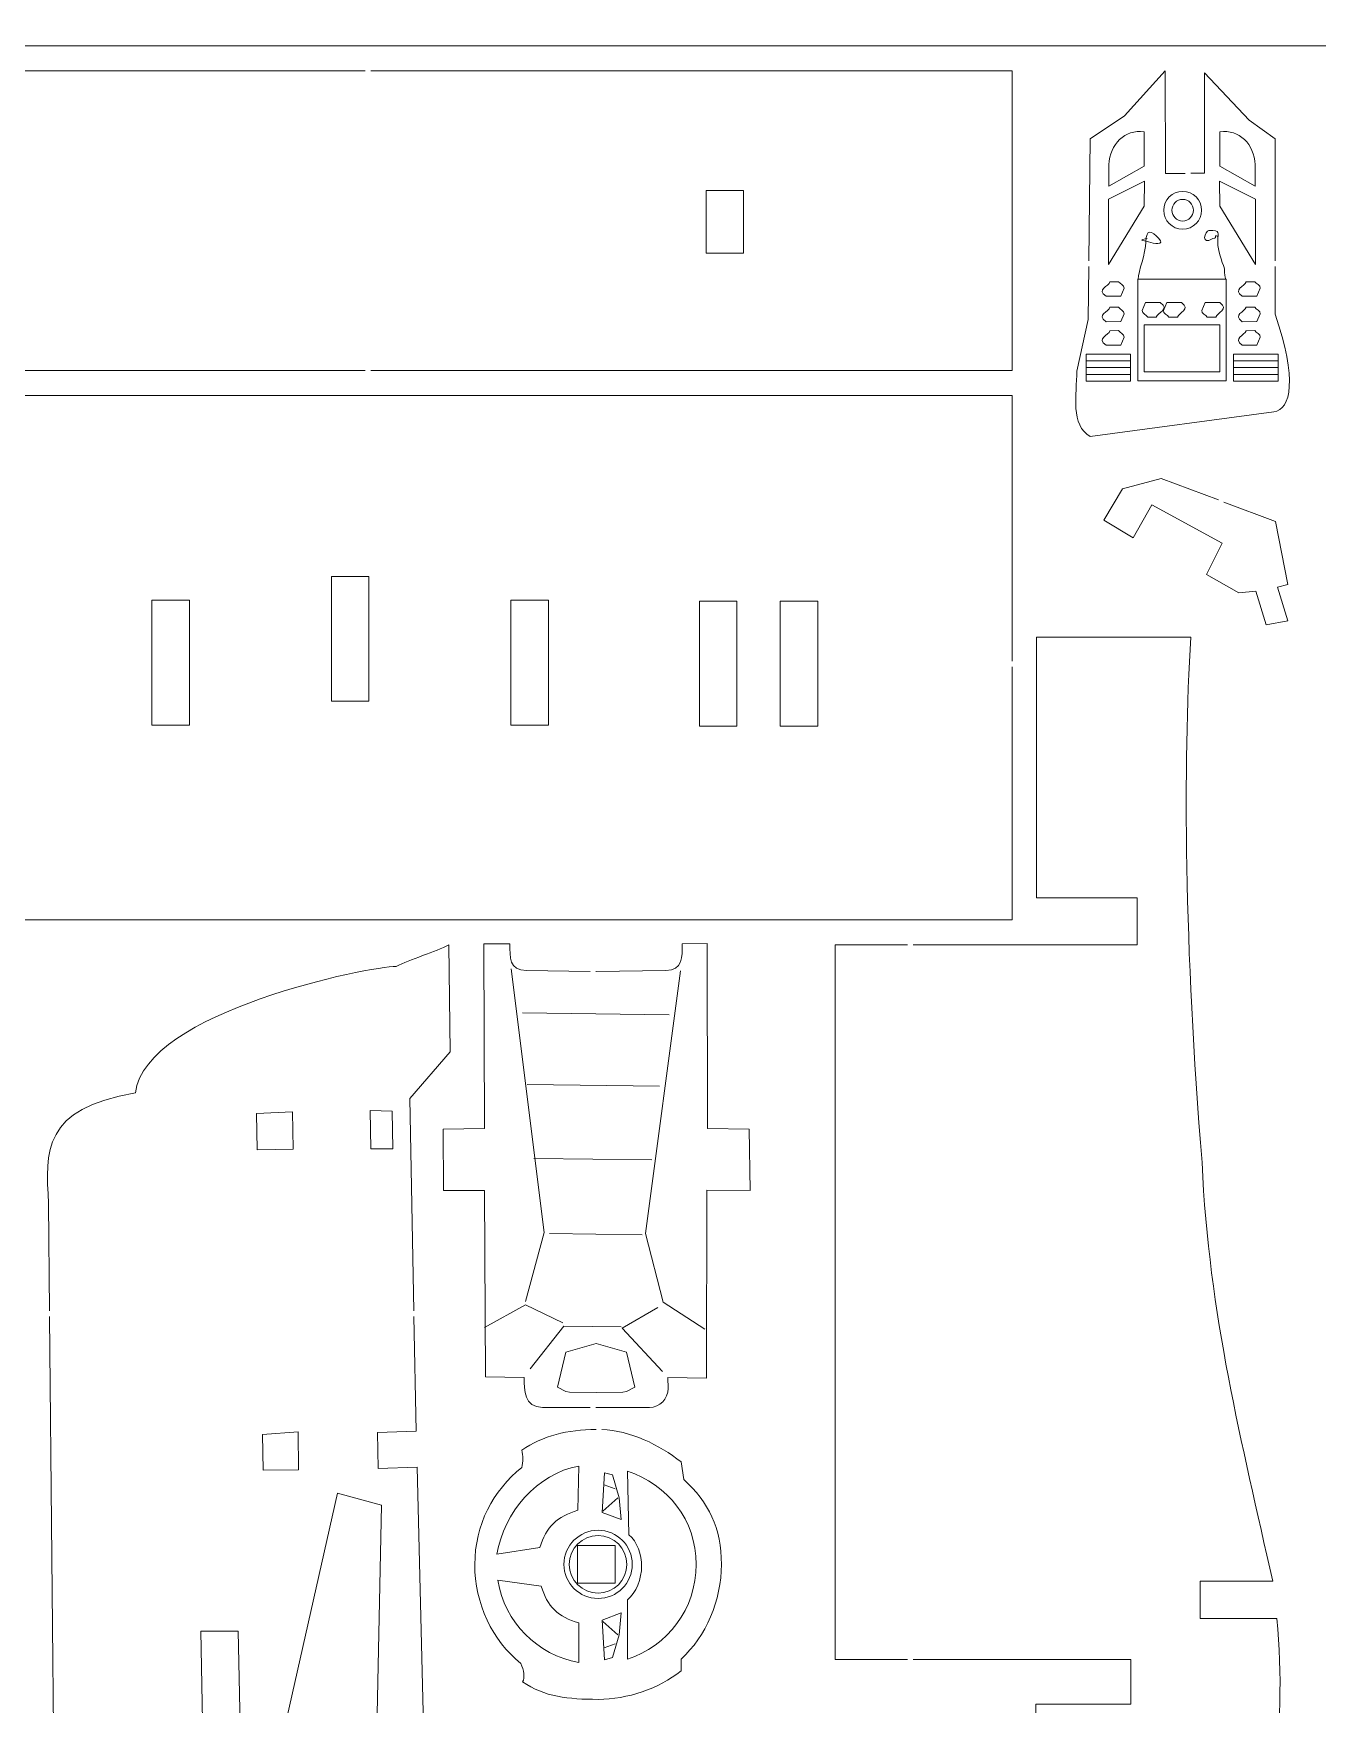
# Model space of a CAD drawing. Header units: centimetres. Extents: x -36.3 to 43.7, y -27.7 to 32.3.
# Drawn here: x 7.82 to 18.1, y -0.95 to 12.43 of the extents above; entities that cross this region are included whole.
import ezdxf

# ---------------------------------------------------------------- set-up
doc = ezdxf.new("R2010")
doc.units = ezdxf.units.CM
doc.header["$MEASUREMENT"] = 0
doc.layers.add('layer 1', color=7, linetype='Continuous')

msp = doc.modelspace()

# ---------------------------------------------------------------- linework, layer by layer
at = {"layer": 'layer 1', "color": 250, "lineweight": 20}
for points in [[(-6.34629, 12.33283), (23.65371, 12.33283), (23.65371, 32.33283), (-6.34629, 32.33283), (-6.34629, 12.33283)], [(-6.34629, -7.66717), (23.65371, -7.66717), (23.65371, 12.33283), (-6.34629, 12.33283), (-6.34629, -7.66717)]]:
    msp.add_lwpolyline(points, close=True, dxfattribs=at)
at = {"layer": 'layer 1', "color": 250, "lineweight": 9}
for points, knots in [([(10.47337, 9.73283), (10.47337, 9.73283), (5.05369, 9.73283), (5.05369, 9.73283), (5.05369, 9.73283), (5.05369, 12.13283), (5.05369, 12.13283), (5.05369, 12.13283), (10.47337, 12.13283), (10.47337, 12.13283)], [0, 0, 0, 0, 0.33333333, 0.33333333, 0.33333333, 0.66666667, 0.66666667, 0.66666667, 1, 1, 1, 1]), ([(10.51837, 12.13283), (10.51837, 12.13283), (15.6537, 12.13283), (15.6537, 12.13283), (15.6537, 12.13283), (15.6537, 9.73283), (15.6537, 9.73283), (15.6537, 9.73283), (10.51837, 9.73283), (10.51837, 9.73283)], [0, 0, 0, 0, 0.33333333, 0.33333333, 0.33333333, 0.66666667, 0.66666667, 0.66666667, 1, 1, 1, 1]), ([(16.2662, 10.61217), (16.2662, 10.61217), (16.27844, 11.58867), (16.27844, 11.58867), (16.27844, 11.58867), (16.55168, 11.77264), (16.55168, 11.77264), (16.55168, 11.77264), (16.87701, 12.13283), (16.87701, 12.13283), (16.87701, 12.13283), (16.88115, 11.31068), (16.88115, 11.31068), (16.88115, 11.31068), (17.0371, 11.31215), (17.0371, 11.31215)], [0, 0, 0, 0, 0.2, 0.2, 0.2, 0.4, 0.4, 0.4, 0.6, 0.6, 0.6, 0.8, 0.8, 0.8, 1, 1, 1, 1]), ([(17.0821, 11.31257), (17.0821, 11.31257), (17.19305, 11.31362), (17.19305, 11.31362), (17.19305, 11.31362), (17.19147, 12.1183), (17.19147, 12.1183), (17.19147, 12.1183), (17.55111, 11.73929), (17.55111, 11.73929), (17.55111, 11.73929), (17.75853, 11.58868), (17.75853, 11.58868), (17.75853, 11.58868), (17.7575, 10.61217), (17.7575, 10.61217)], [0, 0, 0, 0, 0.2, 0.2, 0.2, 0.4, 0.4, 0.4, 0.6, 0.6, 0.6, 0.8, 0.8, 0.8, 1, 1, 1, 1]), ([(16.42774, 11.2088), (16.42774, 11.2088), (16.42774, 11.38098), (16.42774, 11.38098), (16.43445, 11.54841), (16.5547, 11.6654), (16.71002, 11.6454), (16.71002, 11.6454), (16.71002, 11.36864), (16.71002, 11.36864), (16.71002, 11.36864), (16.42774, 11.2088), (16.42774, 11.2088)], [0, 0, 0, 0, 0.25, 0.25, 0.25, 0.5, 0.5, 0.5, 0.75, 0.75, 0.75, 1, 1, 1, 1]), ([(17.59766, 11.2088), (17.59766, 11.2088), (17.59766, 11.38098), (17.59766, 11.38098), (17.59095, 11.54841), (17.4707, 11.6654), (17.31538, 11.6454), (17.31538, 11.6454), (17.31538, 11.36864), (17.31538, 11.36864), (17.31538, 11.36864), (17.59766, 11.2088), (17.59766, 11.2088)], [0, 0, 0, 0, 0.25, 0.25, 0.25, 0.5, 0.5, 0.5, 0.75, 0.75, 0.75, 1, 1, 1, 1]), ([(16.42435, 10.58303), (16.42435, 10.58303), (16.42435, 11.10677), (16.42435, 11.10677), (16.42435, 11.10677), (16.71341, 11.24961), (16.71341, 11.24961), (16.71341, 11.24961), (16.71001, 11.04896), (16.71001, 11.04896), (16.71001, 11.04896), (16.42435, 10.58303), (16.42435, 10.58303)], [0, 0, 0, 0, 0.25, 0.25, 0.25, 0.5, 0.5, 0.5, 0.75, 0.75, 0.75, 1, 1, 1, 1]), ([(17.60105, 10.58303), (17.60105, 10.58303), (17.60105, 11.10677), (17.60105, 11.10677), (17.60105, 11.10677), (17.31199, 11.24961), (17.31199, 11.24961), (17.31199, 11.24961), (17.31539, 11.04896), (17.31539, 11.04896), (17.31539, 11.04896), (17.60105, 10.58303), (17.60105, 10.58303)], [0, 0, 0, 0, 0.25, 0.25, 0.25, 0.5, 0.5, 0.5, 0.75, 0.75, 0.75, 1, 1, 1, 1]), ([(13.20272, 11.17357), (13.20272, 11.17357), (13.50272, 11.17357), (13.50272, 11.17357), (13.50272, 11.17357), (13.50272, 10.67357), (13.50272, 10.67357), (13.50272, 10.67357), (13.20272, 10.67357), (13.20272, 10.67357), (13.20272, 10.67357), (13.20272, 11.17357), (13.20272, 11.17357)], [0, 0, 0, 0, 0.25, 0.25, 0.25, 0.5, 0.5, 0.5, 0.75, 0.75, 0.75, 1, 1, 1, 1]), ([(17.75745, 10.56717), (17.75745, 10.56717), (17.75705, 10.18476), (17.75705, 10.18476), (17.93832, 9.66209), (17.88443, 9.4231), (17.74764, 9.40121), (17.74764, 9.40121), (16.27844, 9.20532), (16.27844, 9.20532), (16.11953, 9.29231), (16.16738, 9.54254), (16.17171, 9.72748), (16.17171, 9.72748), (16.2603, 10.14108), (16.2603, 10.14108), (16.2603, 10.14108), (16.26564, 10.56717), (16.26564, 10.56717)], [0, 0, 0, 0, 0.16666667, 0.16666667, 0.16666667, 0.33333333, 0.33333333, 0.33333333, 0.5, 0.5, 0.5, 0.66666667, 0.66666667, 0.66666667, 0.83333333, 0.83333333, 0.83333333, 1, 1, 1, 1]), ([(16.71002, 9.72259), (16.71002, 9.72259), (16.71002, 10.1001), (16.71002, 10.1001), (16.71002, 10.1001), (17.31539, 10.1001), (17.31539, 10.1001), (17.31539, 10.1001), (17.31539, 9.72259), (17.31539, 9.72259), (17.31539, 9.72259), (16.71002, 9.72259), (16.71002, 9.72259)], [0, 0, 0, 0, 0.25, 0.25, 0.25, 0.5, 0.5, 0.5, 0.75, 0.75, 0.75, 1, 1, 1, 1]), ([(15.6537, 7.4048), (15.6537, 7.4048), (15.6537, 9.53283), (15.6537, 9.53283), (15.6537, 9.53283), (5.05369, 9.53283), (5.05369, 9.53283), (5.05369, 9.53283), (5.05369, 7.4048), (5.05369, 7.4048)], [0, 0, 0, 0, 0.33333333, 0.33333333, 0.33333333, 0.66666667, 0.66666667, 0.66666667, 1, 1, 1, 1]), ([(17.30344, 8.69634), (17.30344, 8.69634), (16.84628, 8.86832), (16.84628, 8.86832), (16.84628, 8.86832), (16.53486, 8.78452), (16.53486, 8.78452), (16.53486, 8.78452), (16.3865, 8.53396), (16.3865, 8.53396), (16.3865, 8.53396), (16.62288, 8.39398), (16.62288, 8.39398), (16.62288, 8.39398), (16.77115, 8.65678), (16.77115, 8.65678), (16.77115, 8.65678), (17.33475, 8.35126), (17.33475, 8.35126), (17.33475, 8.35126), (17.20981, 8.09847), (17.20981, 8.09847), (17.20981, 8.09847), (17.46707, 7.95398), (17.46707, 7.95398), (17.46707, 7.95398), (17.60347, 7.96571), (17.60347, 7.96571), (17.60347, 7.96571), (17.6854, 7.69636), (17.6854, 7.69636), (17.6854, 7.69636), (17.85974, 7.72735), (17.85974, 7.72735), (17.85974, 7.72735), (17.77772, 7.99938), (17.77772, 7.99938), (17.77772, 7.99938), (17.85877, 8.02058), (17.85877, 8.02058), (17.85877, 8.02058), (17.76059, 8.52436), (17.76059, 8.52436), (17.76059, 8.52436), (17.34844, 8.67941), (17.34844, 8.67941)], [0, 0, 0, 0, 0.06666667, 0.06666667, 0.06666667, 0.13333333, 0.13333333, 0.13333333, 0.2, 0.2, 0.2, 0.26666667, 0.26666667, 0.26666667, 0.33333333, 0.33333333, 0.33333333, 0.4, 0.4, 0.4, 0.46666667, 0.46666667, 0.46666667, 0.53333333, 0.53333333, 0.53333333, 0.6, 0.6, 0.6, 0.66666667, 0.66666667, 0.66666667, 0.73333333, 0.73333333, 0.73333333, 0.8, 0.8, 0.8, 0.86666667, 0.86666667, 0.86666667, 0.93333333, 0.93333333, 0.93333333, 1, 1, 1, 1]), ([(10.5037, 7.08444), (10.5037, 7.08444), (10.5037, 8.08444), (10.5037, 8.08444), (10.5037, 8.08444), (10.2037, 8.08444), (10.2037, 8.08444), (10.2037, 8.08444), (10.2037, 7.08444), (10.2037, 7.08444), (10.2037, 7.08444), (10.5037, 7.08444), (10.5037, 7.08444)], [0, 0, 0, 0, 0.25, 0.25, 0.25, 0.5, 0.5, 0.5, 0.75, 0.75, 0.75, 1, 1, 1, 1]), ([(9.0666, 6.89282), (9.0666, 6.89282), (9.0666, 7.89282), (9.0666, 7.89282), (9.0666, 7.89282), (8.7666, 7.89282), (8.7666, 7.89282), (8.7666, 7.89282), (8.7666, 6.89282), (8.7666, 6.89282), (8.7666, 6.89282), (9.0666, 6.89282), (9.0666, 6.89282)], [0, 0, 0, 0, 0.25, 0.25, 0.25, 0.5, 0.5, 0.5, 0.75, 0.75, 0.75, 1, 1, 1, 1]), ([(11.9408, 6.89282), (11.9408, 6.89282), (11.9408, 7.89282), (11.9408, 7.89282), (11.9408, 7.89282), (11.6408, 7.89282), (11.6408, 7.89282), (11.6408, 7.89282), (11.6408, 6.89282), (11.6408, 6.89282), (11.6408, 6.89282), (11.9408, 6.89282), (11.9408, 6.89282)], [0, 0, 0, 0, 0.25, 0.25, 0.25, 0.5, 0.5, 0.5, 0.75, 0.75, 0.75, 1, 1, 1, 1]), ([(13.44976, 6.88491), (13.44976, 6.88491), (13.44976, 7.88491), (13.44976, 7.88491), (13.44976, 7.88491), (13.14976, 7.88491), (13.14976, 7.88491), (13.14976, 7.88491), (13.14976, 6.88491), (13.14976, 6.88491), (13.14976, 6.88491), (13.44976, 6.88491), (13.44976, 6.88491)], [0, 0, 0, 0, 0.25, 0.25, 0.25, 0.5, 0.5, 0.5, 0.75, 0.75, 0.75, 1, 1, 1, 1]), ([(14.09646, 6.88491), (14.09646, 6.88491), (14.09646, 7.88491), (14.09646, 7.88491), (14.09646, 7.88491), (13.79646, 7.88491), (13.79646, 7.88491), (13.79646, 7.88491), (13.79646, 6.88491), (13.79646, 6.88491), (13.79646, 6.88491), (14.09646, 6.88491), (14.09646, 6.88491)], [0, 0, 0, 0, 0.25, 0.25, 0.25, 0.5, 0.5, 0.5, 0.75, 0.75, 0.75, 1, 1, 1, 1]), ([(14.86092, 5.13283), (14.86092, 5.13283), (16.65411, 5.13283), (16.65411, 5.13283), (16.65411, 5.13283), (16.65411, 5.51015), (16.65411, 5.51015), (16.65411, 5.51015), (15.84841, 5.51015), (15.84841, 5.51015), (15.84841, 5.51015), (15.84841, 7.59729), (15.84841, 7.59729), (15.84841, 7.59729), (17.08213, 7.59729), (17.08213, 7.59729), (17.0206, 6.57392), (17.03179, 5.10802), (17.17305, 3.39003), (17.22805, 2.16603), (17.49166, 1.15112), (17.73855, 0.03772), (17.73855, 0.03772), (17.15905, 0.03772), (17.15905, 0.03772), (17.15905, 0.03772), (17.15905, -0.26228), (17.15905, -0.26228), (17.15905, -0.26228), (17.77184, -0.26228), (17.77184, -0.26228), (17.85031, -1.15553), (17.77457, -2.05353), (17.1317, -3.04521), (17.1317, -3.04521), (15.84293, -3.04521), (15.84293, -3.04521), (15.84293, -3.04521), (15.84293, -0.94855), (15.84293, -0.94855), (15.84293, -0.94855), (16.60375, -0.94855), (16.60375, -0.94855), (16.60375, -0.94855), (16.60375, -0.58857), (16.60375, -0.58857), (16.60375, -0.58857), (14.86092, -0.58857), (14.86092, -0.58857)], [0, 0, 0, 0, 0.0625, 0.0625, 0.0625, 0.125, 0.125, 0.125, 0.1875, 0.1875, 0.1875, 0.25, 0.25, 0.25, 0.3125, 0.3125, 0.3125, 0.375, 0.375, 0.375, 0.4375, 0.4375, 0.4375, 0.5, 0.5, 0.5, 0.5625, 0.5625, 0.5625, 0.625, 0.625, 0.625, 0.6875, 0.6875, 0.6875, 0.75, 0.75, 0.75, 0.8125, 0.8125, 0.8125, 0.875, 0.875, 0.875, 0.9375, 0.9375, 0.9375, 1, 1, 1, 1]), ([(5.05369, 7.3598), (5.05369, 7.3598), (5.05369, 5.33283), (5.05369, 5.33283), (5.05369, 5.33283), (15.6537, 5.33283), (15.6537, 5.33283), (15.6537, 5.33283), (15.6537, 7.3598), (15.6537, 7.3598)], [0, 0, 0, 0, 0.33333333, 0.33333333, 0.33333333, 0.66666667, 0.66666667, 0.66666667, 1, 1, 1, 1]), ([(10.86364, 2.20263), (10.86364, 2.20263), (10.8304, 3.90174), (10.8304, 3.90174), (10.8304, 3.90174), (11.1554, 4.27584), (11.1554, 4.27584), (11.1554, 4.27584), (11.14302, 5.13283), (11.14302, 5.13283), (11.04037, 5.08111), (10.82836, 5.01304), (10.72113, 4.9611), (10.52878, 4.96474), (8.71092, 4.60107), (8.63438, 3.94793), (7.89106, 3.82091), (7.91508, 3.48412), (7.93905, 3.06135), (7.93905, 3.06135), (7.94731, 2.20263), (7.94731, 2.20263)], [0, 0, 0, 0, 0.14285714, 0.14285714, 0.14285714, 0.28571429, 0.28571429, 0.28571429, 0.42857143, 0.42857143, 0.42857143, 0.57142857, 0.57142857, 0.57142857, 0.71428571, 0.71428571, 0.71428571, 0.85714286, 0.85714286, 0.85714286, 1, 1, 1, 1]), ([(12.27526, 1.42854), (12.27526, 1.42854), (11.8941, 1.42854), (11.8941, 1.42854), (11.74498, 1.43074), (11.74647, 1.56459), (11.74778, 1.66991), (11.74778, 1.66991), (11.43797, 1.67368), (11.43797, 1.67368), (11.43797, 1.67368), (11.42758, 3.16586), (11.42758, 3.16586), (11.42758, 3.16586), (11.09988, 3.1651), (11.09988, 3.1651), (11.09988, 3.1651), (11.09686, 3.65737), (11.09686, 3.65737), (11.09686, 3.65737), (11.42771, 3.66349), (11.42771, 3.66349), (11.42771, 3.66349), (11.42297, 5.14215), (11.42297, 5.14215), (11.42297, 5.14215), (11.63242, 5.14297), (11.63242, 5.14297), (11.63357, 5.03566), (11.62269, 4.92926), (11.76535, 4.92747), (11.76535, 4.92747), (12.27526, 4.92113), (12.27526, 4.92113)], [0, 0, 0, 0, 0.09090909, 0.09090909, 0.09090909, 0.18181818, 0.18181818, 0.18181818, 0.27272727, 0.27272727, 0.27272727, 0.36363636, 0.36363636, 0.36363636, 0.45454545, 0.45454545, 0.45454545, 0.54545455, 0.54545455, 0.54545455, 0.63636364, 0.63636364, 0.63636364, 0.72727273, 0.72727273, 0.72727273, 0.81818182, 0.81818182, 0.81818182, 0.90909091, 0.90909091, 0.90909091, 1, 1, 1, 1]), ([(12.32026, 4.92057), (12.32026, 4.92057), (12.32229, 4.92054), (12.32229, 4.92054), (12.32229, 4.92054), (12.87923, 4.92747), (12.87923, 4.92747), (13.01748, 4.9292), (13.01103, 5.03782), (13.01216, 5.14297), (13.01216, 5.14297), (13.2124, 5.14465), (13.2124, 5.14465), (13.2124, 5.14465), (13.21336, 3.66349), (13.21336, 3.66349), (13.21336, 3.66349), (13.54772, 3.65825), (13.54772, 3.65825), (13.54772, 3.65825), (13.55528, 3.1651), (13.55528, 3.1651), (13.55528, 3.1651), (13.2085, 3.16905), (13.2085, 3.16905), (13.2085, 3.16905), (13.20661, 1.66221), (13.20661, 1.66221), (13.20661, 1.66221), (12.8968, 1.66991), (12.8968, 1.66991), (12.8968, 1.66991), (12.89792, 1.58001), (12.89792, 1.58001), (12.89895, 1.49783), (12.83262, 1.42975), (12.75048, 1.42854), (12.75048, 1.42854), (12.32026, 1.42854), (12.32026, 1.42854)], [0, 0, 0, 0, 0.07692308, 0.07692308, 0.07692308, 0.15384615, 0.15384615, 0.15384615, 0.23076923, 0.23076923, 0.23076923, 0.30769231, 0.30769231, 0.30769231, 0.38461538, 0.38461538, 0.38461538, 0.46153846, 0.46153846, 0.46153846, 0.53846154, 0.53846154, 0.53846154, 0.61538462, 0.61538462, 0.61538462, 0.69230769, 0.69230769, 0.69230769, 0.76923077, 0.76923077, 0.76923077, 0.84615385, 0.84615385, 0.84615385, 0.92307692, 0.92307692, 0.92307692, 1, 1, 1, 1]), ([(14.81592, -0.58857), (14.81592, -0.58857), (14.23701, -0.58857), (14.23701, -0.58857), (14.23701, -0.58857), (14.23701, 5.13283), (14.23701, 5.13283), (14.23701, 5.13283), (14.81592, 5.13283), (14.81592, 5.13283)], [0, 0, 0, 0, 0.33333333, 0.33333333, 0.33333333, 0.66666667, 0.66666667, 0.66666667, 1, 1, 1, 1]), ([(9.89256, 3.7975), (9.89256, 3.7975), (9.60352, 3.78191), (9.60352, 3.78191), (9.60352, 3.78191), (9.60843, 3.49268), (9.60843, 3.49268), (9.60843, 3.49268), (9.89767, 3.49758), (9.89767, 3.49758), (9.89767, 3.49758), (9.89256, 3.7975), (9.89256, 3.7975)], [0, 0, 0, 0, 0.25, 0.25, 0.25, 0.5, 0.5, 0.5, 0.75, 0.75, 0.75, 1, 1, 1, 1]), ([(10.68889, 3.80059), (10.68889, 3.80059), (10.51397, 3.80638), (10.51397, 3.80638), (10.51397, 3.80638), (10.51917, 3.50115), (10.51917, 3.50115), (10.51917, 3.50115), (10.69399, 3.50068), (10.69399, 3.50068), (10.69399, 3.50068), (10.68889, 3.80059), (10.68889, 3.80059)], [0, 0, 0, 0, 0.25, 0.25, 0.25, 0.5, 0.5, 0.5, 0.75, 0.75, 0.75, 1, 1, 1, 1]), ([(7.94774, 2.15763), (7.94774, 2.15763), (7.98479, -1.69681), (7.98479, -1.69681), (7.99243, -1.89781), (7.98845, -2.12225), (8.23511, -2.24588), (8.23511, -2.24588), (9.29357, -2.67794), (9.29357, -2.67794), (9.29357, -2.67794), (9.60761, -2.52493), (9.60761, -2.52493), (9.86051, -2.40171), (10.4303, -2.09747), (10.72374, -2.51337), (10.72374, -2.51337), (10.92716, -3.20135), (10.92716, -3.20135), (10.92716, -3.20135), (11.30976, -3.18756), (11.30976, -3.18756), (11.3905, -3.17581), (11.4596, -3.07827), (11.45612, -2.91813), (11.45612, -2.91813), (11.45992, -2.35283), (11.45992, -2.35283), (11.42904, -2.25424), (11.37282, -2.15152), (11.28591, -2.1377), (11.11314, -1.99099), (10.97146, -1.51448), (10.94387, -1.22992), (10.94387, -1.22992), (10.88981, 0.94929), (10.88981, 0.94929), (10.88981, 0.94929), (10.57711, 0.941), (10.57711, 0.941), (10.57711, 0.941), (10.57216, 1.22681), (10.57216, 1.22681), (10.57216, 1.22681), (10.88247, 1.23833), (10.88247, 1.23833), (10.88247, 1.23833), (10.86452, 2.15763), (10.86452, 2.15763)], [0, 0, 0, 0, 0.0625, 0.0625, 0.0625, 0.125, 0.125, 0.125, 0.1875, 0.1875, 0.1875, 0.25, 0.25, 0.25, 0.3125, 0.3125, 0.3125, 0.375, 0.375, 0.375, 0.4375, 0.4375, 0.4375, 0.5, 0.5, 0.5, 0.5625, 0.5625, 0.5625, 0.625, 0.625, 0.625, 0.6875, 0.6875, 0.6875, 0.75, 0.75, 0.75, 0.8125, 0.8125, 0.8125, 0.875, 0.875, 0.875, 0.9375, 0.9375, 0.9375, 1, 1, 1, 1]), ([(12.32229, 1.93961), (12.32229, 1.93961), (12.07868, 1.87164), (12.07868, 1.87164), (12.07868, 1.87164), (12.013, 1.59027), (12.013, 1.59027), (12.013, 1.59027), (12.07946, 1.5575), (12.07946, 1.5575), (12.07946, 1.5575), (12.10961, 1.55108), (12.10961, 1.55108), (12.10961, 1.55108), (12.32229, 1.54811), (12.32229, 1.54811), (12.32229, 1.54811), (12.53497, 1.55108), (12.53497, 1.55108), (12.53497, 1.55108), (12.56512, 1.5575), (12.56512, 1.5575), (12.56512, 1.5575), (12.63158, 1.59027), (12.63158, 1.59027), (12.63158, 1.59027), (12.5659, 1.87164), (12.5659, 1.87164), (12.5659, 1.87164), (12.32229, 1.93961), (12.32229, 1.93961)], [0, 0, 0, 0, 0.1, 0.1, 0.1, 0.2, 0.2, 0.2, 0.3, 0.3, 0.3, 0.4, 0.4, 0.4, 0.5, 0.5, 0.5, 0.6, 0.6, 0.6, 0.7, 0.7, 0.7, 0.8, 0.8, 0.8, 0.9, 0.9, 0.9, 1, 1, 1, 1]), ([(9.93697, 1.23358), (9.93697, 1.23358), (9.65142, 1.21141), (9.65142, 1.21141), (9.65142, 1.21141), (9.65767, 0.92555), (9.65767, 0.92555), (9.65767, 0.92555), (9.94018, 0.93033), (9.94018, 0.93033), (9.94018, 0.93033), (9.93697, 1.23358), (9.93697, 1.23358)], [0, 0, 0, 0, 0.25, 0.25, 0.25, 0.5, 0.5, 0.5, 0.75, 0.75, 0.75, 1, 1, 1, 1]), ([(12.36868, 1.25269), (12.59749, 1.24331), (12.82749, 1.12974), (13.00309, 0.99263), (13.00309, 0.99263), (13.02453, 0.85183), (13.02453, 0.85183), (13.22257, 0.6713), (13.32541, 0.4613), (13.32541, 0.17221), (13.32541, -0.11688), (13.20113, -0.40551), (13.00309, -0.58605), (13.00309, -0.58605), (13.00309, -0.68038), (13.00309, -0.68038), (12.81972, -0.82356), (12.57704, -0.90891), (12.33831, -0.90891), (12.09958, -0.90891), (11.90823, -0.88906), (11.73439, -0.76973), (11.75464, -0.73084), (11.74273, -0.67766), (11.72009, -0.62091), (11.49106, -0.44014), (11.3512, -0.1422), (11.3512, 0.17221), (11.3512, 0.48662), (11.49821, 0.76669), (11.72724, 0.94746), (11.73796, 0.99349), (11.73796, 1.04311), (11.72724, 1.08556), (11.89752, 1.20244), (12.09145, 1.25131), (12.32368, 1.25326)], [0, 0, 0, 0, 0.08333333, 0.08333333, 0.08333333, 0.16666667, 0.16666667, 0.16666667, 0.25, 0.25, 0.25, 0.33333333, 0.33333333, 0.33333333, 0.41666667, 0.41666667, 0.41666667, 0.5, 0.5, 0.5, 0.58333333, 0.58333333, 0.58333333, 0.66666667, 0.66666667, 0.66666667, 0.75, 0.75, 0.75, 0.83333333, 0.83333333, 0.83333333, 0.91666667, 0.91666667, 0.91666667, 1, 1, 1, 1]), ([(12.17671, 0.60607), (12.17671, 0.60607), (12.18386, 0.95886), (12.18386, 0.95886), (11.85112, 0.89961), (11.58252, 0.58796), (11.52882, 0.25332), (11.52882, 0.25332), (11.87292, 0.30694), (11.87292, 0.30694), (11.91692, 0.47062), (12.01494, 0.55756), (12.17671, 0.60607)], [0, 0, 0, 0, 0.25, 0.25, 0.25, 0.5, 0.5, 0.5, 0.75, 0.75, 0.75, 1, 1, 1, 1]), ([(12.58405, 0.40806), (12.65277, 0.35584), (12.68643, 0.24823), (12.68643, 0.15526), (12.68643, 0.06229), (12.64205, -0.05961), (12.57333, -0.11183), (12.57333, -0.11183), (12.57333, -0.58743), (12.57333, -0.58743), (12.89301, -0.48294), (13.12396, -0.18237), (13.12396, 0.17221), (13.12396, 0.52679), (12.89301, 0.81307), (12.57333, 0.91756), (12.57333, 0.91756), (12.58405, 0.40806), (12.58405, 0.40806)], [0, 0, 0, 0, 0.16666667, 0.16666667, 0.16666667, 0.33333333, 0.33333333, 0.33333333, 0.5, 0.5, 0.5, 0.66666667, 0.66666667, 0.66666667, 0.83333333, 0.83333333, 0.83333333, 1, 1, 1, 1]), ([(10.56073, -1.41121), (10.56073, -1.41121), (10.60515, 0.64556), (10.60515, 0.64556), (10.60515, 0.64556), (10.25297, 0.74248), (10.25297, 0.74248), (10.25297, 0.74248), (9.78377, -1.34131), (9.78377, -1.34131), (9.78377, -1.34131), (10.288, -1.64139), (10.288, -1.64139), (10.288, -1.64139), (10.56073, -1.41121), (10.56073, -1.41121)], [0, 0, 0, 0, 0.2, 0.2, 0.2, 0.4, 0.4, 0.4, 0.6, 0.6, 0.6, 0.8, 0.8, 0.8, 1, 1, 1, 1]), ([(12.17368, 0.3222), (12.17368, 0.3222), (12.47368, 0.3222), (12.47368, 0.3222), (12.47368, 0.3222), (12.47368, 0.0222), (12.47368, 0.0222), (12.47368, 0.0222), (12.17368, 0.0222), (12.17368, 0.0222), (12.17368, 0.0222), (12.17368, 0.3222), (12.17368, 0.3222)], [0, 0, 0, 0, 0.25, 0.25, 0.25, 0.5, 0.5, 0.5, 0.75, 0.75, 0.75, 1, 1, 1, 1]), ([(12.18386, -0.61444), (12.18386, -0.61444), (12.18386, -0.29739), (12.18386, -0.29739), (12.02209, -0.24888), (11.92766, -0.16552), (11.88365, -0.00184), (11.88365, -0.00184), (11.53597, 0.04462), (11.53597, 0.04462), (11.58968, -0.29001), (11.85112, -0.55519), (12.18386, -0.61444)], [0, 0, 0, 0, 0.25, 0.25, 0.25, 0.5, 0.5, 0.5, 0.75, 0.75, 0.75, 1, 1, 1, 1]), ([(9.45723, -0.36328), (9.45723, -0.36328), (9.15722, -0.36304), (9.15722, -0.36304), (9.15722, -0.36304), (9.17785, -1.37009), (9.17785, -1.37009), (9.17785, -1.37009), (9.47785, -1.37032), (9.47785, -1.37032), (9.47785, -1.37032), (9.45723, -0.36328), (9.45723, -0.36328)], [0, 0, 0, 0, 0.25, 0.25, 0.25, 0.5, 0.5, 0.5, 0.75, 0.75, 0.75, 1, 1, 1, 1])]:
    msp.add_open_spline(points, degree=3, knots=knots, dxfattribs=at)
at = {"layer": 'layer 1', "color": 242, "lineweight": 9}
for points, knots in [([(16.86646, 11.01664), (16.86646, 11.10022), (16.93422, 11.16798), (17.0178, 11.16798), (17.10138, 11.16798), (17.16914, 11.10022), (17.16914, 11.01664), (17.16914, 10.93306), (17.10138, 10.8653), (17.0178, 10.8653), (16.93422, 10.8653), (16.86646, 10.93306), (16.86646, 11.01664)], [0, 0, 0, 0, 0.25, 0.25, 0.25, 0.5, 0.5, 0.5, 0.75, 0.75, 0.75, 1, 1, 1, 1]), ([(16.93108, 11.01664), (16.93108, 11.06453), (16.96991, 11.10336), (17.0178, 11.10336), (17.06569, 11.10336), (17.10452, 11.06453), (17.10452, 11.01664), (17.10452, 10.96875), (17.06569, 10.92992), (17.0178, 10.92992), (16.96991, 10.92992), (16.93108, 10.96875), (16.93108, 11.01664)], [0, 0, 0, 0, 0.25, 0.25, 0.25, 0.5, 0.5, 0.5, 0.75, 0.75, 0.75, 1, 1, 1, 1]), ([(16.66148, 10.46569), (16.66393, 10.52887), (16.72045, 10.66823), (16.72371, 10.76239), (16.72757, 10.87359), (16.76611, 10.85514), (16.82757, 10.79049), (16.87966, 10.73569), (16.78318, 10.74953), (16.74557, 10.76359), (16.72897, 10.7698), (16.64952, 10.77848), (16.71836, 10.78666), (16.72403, 10.78734), (16.72072, 10.79049), (16.73304, 10.79049)], [0, 0, 0, 0, 0.2, 0.2, 0.2, 0.4, 0.4, 0.4, 0.6, 0.6, 0.6, 0.8, 0.8, 0.8, 1, 1, 1, 1]), ([(17.36062, 10.4712), (17.3608, 10.47697), (17.35, 10.50657), (17.35145, 10.54612), (17.35214, 10.56505), (17.29823, 10.66516), (17.29823, 10.7735), (17.29823, 10.83505), (17.32671, 10.85856), (17.2285, 10.85487), (17.19362, 10.85355), (17.16072, 10.72713), (17.25833, 10.79002), (17.27926, 10.8035), (17.27803, 10.7784), (17.28156, 10.80884), (17.28253, 10.8172), (17.29592, 10.80843), (17.30007, 10.807)], [0, 0, 0, 0, 0.16666667, 0.16666667, 0.16666667, 0.33333333, 0.33333333, 0.33333333, 0.5, 0.5, 0.5, 0.66666667, 0.66666667, 0.66666667, 0.83333333, 0.83333333, 0.83333333, 1, 1, 1, 1]), ([(16.40428, 10.32771), (16.32437, 10.38336), (16.4266, 10.40661), (16.43596, 10.44354), (16.43596, 10.44354), (16.50532, 10.44397), (16.50532, 10.44397), (16.51393, 10.42655), (16.55349, 10.41704), (16.54842, 10.3917), (16.54842, 10.3917), (16.5225, 10.32843), (16.5225, 10.32843), (16.5225, 10.32843), (16.40428, 10.32771), (16.40428, 10.32771)], [0, 0, 0, 0, 0.2, 0.2, 0.2, 0.4, 0.4, 0.4, 0.6, 0.6, 0.6, 0.8, 0.8, 0.8, 1, 1, 1, 1]), ([(16.65901, 9.65117), (16.65901, 9.65117), (16.65901, 10.46399), (16.65901, 10.46399), (16.65901, 10.46399), (17.3664, 10.46399), (17.3664, 10.46399), (17.3664, 10.46399), (17.3664, 9.65117), (17.3664, 9.65117), (17.3664, 9.65117), (16.65901, 9.65117), (16.65901, 9.65117)], [0, 0, 0, 0, 0.25, 0.25, 0.25, 0.5, 0.5, 0.5, 0.75, 0.75, 0.75, 1, 1, 1, 1]), ([(17.49437, 10.32771), (17.41446, 10.38336), (17.51669, 10.40661), (17.52605, 10.44354), (17.52605, 10.44354), (17.59541, 10.44397), (17.59541, 10.44397), (17.60402, 10.42655), (17.64358, 10.41704), (17.63851, 10.3917), (17.63851, 10.3917), (17.61259, 10.32843), (17.61259, 10.32843), (17.61259, 10.32843), (17.49437, 10.32771), (17.49437, 10.32771)], [0, 0, 0, 0, 0.2, 0.2, 0.2, 0.4, 0.4, 0.4, 0.6, 0.6, 0.6, 0.8, 0.8, 0.8, 1, 1, 1, 1]), ([(16.40428, 10.12398), (16.32437, 10.17963), (16.4266, 10.20288), (16.43596, 10.23981), (16.43596, 10.23981), (16.50532, 10.24024), (16.50532, 10.24024), (16.51393, 10.22282), (16.55349, 10.21331), (16.54842, 10.18797), (16.54842, 10.18797), (16.5225, 10.1247), (16.5225, 10.1247), (16.5225, 10.1247), (16.40428, 10.12398), (16.40428, 10.12398)], [0, 0, 0, 0, 0.2, 0.2, 0.2, 0.4, 0.4, 0.4, 0.6, 0.6, 0.6, 0.8, 0.8, 0.8, 1, 1, 1, 1]), ([(16.83869, 10.27728), (16.9186, 10.22163), (16.81637, 10.19838), (16.80701, 10.16145), (16.80701, 10.16145), (16.73765, 10.16102), (16.73765, 10.16102), (16.72904, 10.17844), (16.68948, 10.18795), (16.69455, 10.21329), (16.69455, 10.21329), (16.72047, 10.27656), (16.72047, 10.27656), (16.72047, 10.27656), (16.83869, 10.27728), (16.83869, 10.27728)], [0, 0, 0, 0, 0.2, 0.2, 0.2, 0.4, 0.4, 0.4, 0.6, 0.6, 0.6, 0.8, 0.8, 0.8, 1, 1, 1, 1]), ([(17.00802, 10.27728), (17.08793, 10.22163), (16.9857, 10.19838), (16.97634, 10.16145), (16.97634, 10.16145), (16.90698, 10.16102), (16.90698, 10.16102), (16.89837, 10.17844), (16.85881, 10.18795), (16.86388, 10.21329), (16.86388, 10.21329), (16.8898, 10.27656), (16.8898, 10.27656), (16.8898, 10.27656), (17.00802, 10.27728), (17.00802, 10.27728)], [0, 0, 0, 0, 0.2, 0.2, 0.2, 0.4, 0.4, 0.4, 0.6, 0.6, 0.6, 0.8, 0.8, 0.8, 1, 1, 1, 1]), ([(17.31494, 10.27728), (17.39485, 10.22163), (17.29262, 10.19838), (17.28326, 10.16145), (17.28326, 10.16145), (17.2139, 10.16102), (17.2139, 10.16102), (17.20529, 10.17844), (17.16573, 10.18795), (17.1708, 10.21329), (17.1708, 10.21329), (17.19672, 10.27656), (17.19672, 10.27656), (17.19672, 10.27656), (17.31494, 10.27728), (17.31494, 10.27728)], [0, 0, 0, 0, 0.2, 0.2, 0.2, 0.4, 0.4, 0.4, 0.6, 0.6, 0.6, 0.8, 0.8, 0.8, 1, 1, 1, 1]), ([(17.49437, 10.12398), (17.41446, 10.17963), (17.51669, 10.20288), (17.52605, 10.23981), (17.52605, 10.23981), (17.59541, 10.24024), (17.59541, 10.24024), (17.60402, 10.22282), (17.64358, 10.21331), (17.63851, 10.18797), (17.63851, 10.18797), (17.61259, 10.1247), (17.61259, 10.1247), (17.61259, 10.1247), (17.49437, 10.12398), (17.49437, 10.12398)], [0, 0, 0, 0, 0.2, 0.2, 0.2, 0.4, 0.4, 0.4, 0.6, 0.6, 0.6, 0.8, 0.8, 0.8, 1, 1, 1, 1]), ([(16.40428, 9.93613), (16.32437, 9.99178), (16.4266, 10.01503), (16.43596, 10.05196), (16.43596, 10.05196), (16.50532, 10.05239), (16.50532, 10.05239), (16.51393, 10.03497), (16.55349, 10.02546), (16.54842, 10.00012), (16.54842, 10.00012), (16.5225, 9.93685), (16.5225, 9.93685), (16.5225, 9.93685), (16.40428, 9.93613), (16.40428, 9.93613)], [0, 0, 0, 0, 0.2, 0.2, 0.2, 0.4, 0.4, 0.4, 0.6, 0.6, 0.6, 0.8, 0.8, 0.8, 1, 1, 1, 1]), ([(17.49437, 9.93613), (17.41446, 9.99178), (17.51669, 10.01503), (17.52605, 10.05196), (17.52605, 10.05196), (17.59541, 10.05239), (17.59541, 10.05239), (17.60402, 10.03497), (17.64358, 10.02546), (17.63851, 10.00012), (17.63851, 10.00012), (17.61259, 9.93685), (17.61259, 9.93685), (17.61259, 9.93685), (17.49437, 9.93613), (17.49437, 9.93613)], [0, 0, 0, 0, 0.2, 0.2, 0.2, 0.4, 0.4, 0.4, 0.6, 0.6, 0.6, 0.8, 0.8, 0.8, 1, 1, 1, 1]), ([(16.24409, 9.811), (16.24409, 9.811), (16.24409, 9.86541), (16.24409, 9.86541), (16.24409, 9.86541), (16.60119, 9.86541), (16.60119, 9.86541), (16.60119, 9.86541), (16.60119, 9.811), (16.60119, 9.811), (16.60119, 9.811), (16.24409, 9.811), (16.24409, 9.811)], [0, 0, 0, 0, 0.25, 0.25, 0.25, 0.5, 0.5, 0.5, 0.75, 0.75, 0.75, 1, 1, 1, 1]), ([(16.24409, 9.75659), (16.24409, 9.75659), (16.24409, 9.811), (16.24409, 9.811), (16.24409, 9.811), (16.60119, 9.811), (16.60119, 9.811), (16.60119, 9.811), (16.60119, 9.75659), (16.60119, 9.75659), (16.60119, 9.75659), (16.24409, 9.75659), (16.24409, 9.75659)], [0, 0, 0, 0, 0.25, 0.25, 0.25, 0.5, 0.5, 0.5, 0.75, 0.75, 0.75, 1, 1, 1, 1]), ([(17.42421, 9.811), (17.42421, 9.811), (17.42421, 9.86541), (17.42421, 9.86541), (17.42421, 9.86541), (17.78131, 9.86541), (17.78131, 9.86541), (17.78131, 9.86541), (17.78131, 9.811), (17.78131, 9.811), (17.78131, 9.811), (17.42421, 9.811), (17.42421, 9.811)], [0, 0, 0, 0, 0.25, 0.25, 0.25, 0.5, 0.5, 0.5, 0.75, 0.75, 0.75, 1, 1, 1, 1]), ([(17.42421, 9.75659), (17.42421, 9.75659), (17.42421, 9.811), (17.42421, 9.811), (17.42421, 9.811), (17.78131, 9.811), (17.78131, 9.811), (17.78131, 9.811), (17.78131, 9.75659), (17.78131, 9.75659), (17.78131, 9.75659), (17.42421, 9.75659), (17.42421, 9.75659)], [0, 0, 0, 0, 0.25, 0.25, 0.25, 0.5, 0.5, 0.5, 0.75, 0.75, 0.75, 1, 1, 1, 1]), ([(16.24409, 9.70218), (16.24409, 9.70218), (16.24409, 9.75659), (16.24409, 9.75659), (16.24409, 9.75659), (16.60119, 9.75659), (16.60119, 9.75659), (16.60119, 9.75659), (16.60119, 9.70218), (16.60119, 9.70218), (16.60119, 9.70218), (16.24409, 9.70218), (16.24409, 9.70218)], [0, 0, 0, 0, 0.25, 0.25, 0.25, 0.5, 0.5, 0.5, 0.75, 0.75, 0.75, 1, 1, 1, 1]), ([(16.24409, 9.64777), (16.24409, 9.64777), (16.24409, 9.70218), (16.24409, 9.70218), (16.24409, 9.70218), (16.60119, 9.70218), (16.60119, 9.70218), (16.60119, 9.70218), (16.60119, 9.64777), (16.60119, 9.64777), (16.60119, 9.64777), (16.24409, 9.64777), (16.24409, 9.64777)], [0, 0, 0, 0, 0.25, 0.25, 0.25, 0.5, 0.5, 0.5, 0.75, 0.75, 0.75, 1, 1, 1, 1]), ([(17.42421, 9.70218), (17.42421, 9.70218), (17.42421, 9.75659), (17.42421, 9.75659), (17.42421, 9.75659), (17.78131, 9.75659), (17.78131, 9.75659), (17.78131, 9.75659), (17.78131, 9.70218), (17.78131, 9.70218), (17.78131, 9.70218), (17.42421, 9.70218), (17.42421, 9.70218)], [0, 0, 0, 0, 0.25, 0.25, 0.25, 0.5, 0.5, 0.5, 0.75, 0.75, 0.75, 1, 1, 1, 1]), ([(17.42421, 9.64777), (17.42421, 9.64777), (17.42421, 9.70218), (17.42421, 9.70218), (17.42421, 9.70218), (17.78131, 9.70218), (17.78131, 9.70218), (17.78131, 9.70218), (17.78131, 9.64777), (17.78131, 9.64777), (17.78131, 9.64777), (17.42421, 9.64777), (17.42421, 9.64777)], [0, 0, 0, 0, 0.25, 0.25, 0.25, 0.5, 0.5, 0.5, 0.75, 0.75, 0.75, 1, 1, 1, 1]), ([(11.64111, 4.94194), (11.64111, 4.94194), (11.9059, 2.83063), (11.9059, 2.83063), (11.9059, 2.83063), (11.75787, 2.2768), (11.75787, 2.2768)], [0, 0, 0, 0, 0.5, 0.5, 0.5, 1, 1, 1, 1]), ([(12.9992, 4.92504), (12.9992, 4.92504), (12.71721, 2.82053), (12.71721, 2.82053), (12.71721, 2.82053), (12.86032, 2.2719), (12.86032, 2.2719), (12.86032, 2.2719), (13.1928, 2.05607), (13.1928, 2.05607)], [0, 0, 0, 0, 0.33333333, 0.33333333, 0.33333333, 0.66666667, 0.66666667, 0.66666667, 1, 1, 1, 1]), ([(12.05562, 2.10551), (12.05562, 2.10551), (11.75754, 2.25034), (11.75754, 2.25034), (11.75754, 2.25034), (11.42894, 2.06922), (11.42894, 2.06922)], [0, 0, 0, 0, 0.5, 0.5, 0.5, 1, 1, 1, 1]), ([(12.85341, 1.71632), (12.85341, 1.71632), (12.53139, 2.06431), (12.53139, 2.06431), (12.53139, 2.06431), (12.81569, 2.22835), (12.81569, 2.22835)], [0, 0, 0, 0, 0.5, 0.5, 0.5, 1, 1, 1, 1]), ([(12.52269, 2.07324), (12.52269, 2.07324), (12.06411, 2.07895), (12.06411, 2.07895), (12.06411, 2.07895), (11.79527, 1.73832), (11.79527, 1.73832)], [0, 0, 0, 0, 0.5, 0.5, 0.5, 1, 1, 1, 1]), ([(12.37193, 0.58772), (12.37193, 0.58772), (12.3898, 0.90582), (12.3898, 0.90582), (12.3898, 0.90582), (12.45414, 0.88795), (12.45414, 0.88795), (12.45414, 0.88795), (12.50775, 0.70567), (12.50775, 0.70567), (12.50775, 0.70567), (12.52205, 0.53054), (12.52205, 0.53054), (12.52205, 0.53054), (12.37193, 0.58772), (12.37193, 0.58772)], [0, 0, 0, 0, 0.2, 0.2, 0.2, 0.4, 0.4, 0.4, 0.6, 0.6, 0.6, 0.8, 0.8, 0.8, 1, 1, 1, 1]), ([(12.33831, 0.44559), (12.48932, 0.44559), (12.61173, 0.32318), (12.61173, 0.17217), (12.61173, 0.02116), (12.48932, -0.10125), (12.33831, -0.10125), (12.1873, -0.10125), (12.06489, 0.02116), (12.06489, 0.17217), (12.06489, 0.32318), (12.1873, 0.44559), (12.33831, 0.44559)], [0, 0, 0, 0, 0.25, 0.25, 0.25, 0.5, 0.5, 0.5, 0.75, 0.75, 0.75, 1, 1, 1, 1]), ([(12.33831, 0.4027), (12.46563, 0.4027), (12.56884, 0.29949), (12.56884, 0.17217), (12.56884, 0.04485), (12.46563, -0.05836), (12.33831, -0.05836), (12.21099, -0.05836), (12.10778, 0.04485), (12.10778, 0.17217), (12.10778, 0.29949), (12.21099, 0.4027), (12.33831, 0.4027)], [0, 0, 0, 0, 0.25, 0.25, 0.25, 0.5, 0.5, 0.5, 0.75, 0.75, 0.75, 1, 1, 1, 1]), ([(12.37193, -0.27363), (12.37193, -0.27363), (12.3898, -0.59173), (12.3898, -0.59173), (12.3898, -0.59173), (12.45414, -0.57386), (12.45414, -0.57386), (12.45414, -0.57386), (12.50775, -0.39158), (12.50775, -0.39158), (12.50775, -0.39158), (12.52205, -0.21645), (12.52205, -0.21645), (12.52205, -0.21645), (12.37193, -0.27363), (12.37193, -0.27363)], [0, 0, 0, 0, 0.2, 0.2, 0.2, 0.4, 0.4, 0.4, 0.6, 0.6, 0.6, 0.8, 0.8, 0.8, 1, 1, 1, 1])]:
    msp.add_open_spline(points, degree=3, knots=knots, dxfattribs=at)
for points in [[(12.90662, 4.57338), (12.90662, 4.57338), (11.73373, 4.58798), (11.73373, 4.58798)], [(12.82894, 4.00103), (12.82894, 4.00103), (11.77068, 4.01421), (11.77068, 4.01421)], [(12.76866, 3.41084), (12.76866, 3.41084), (11.82506, 3.42258), (11.82506, 3.42258)], [(12.69064, 2.81204), (12.69064, 2.81204), (11.94987, 2.82126), (11.94987, 2.82126)], [(12.38623, 0.80932), (12.38623, 0.80932), (12.47558, 0.77715), (12.47558, 0.77715)], [(12.37551, 0.59845), (12.37551, 0.59845), (12.49703, 0.70567), (12.49703, 0.70567)], [(12.37551, -0.28436), (12.37551, -0.28436), (12.49703, -0.39158), (12.49703, -0.39158)], [(12.38623, -0.49523), (12.38623, -0.49523), (12.47558, -0.46306), (12.47558, -0.46306)]]:
    msp.add_open_spline(points, degree=3, dxfattribs=at)

doc.saveas('drawing.dxf')
